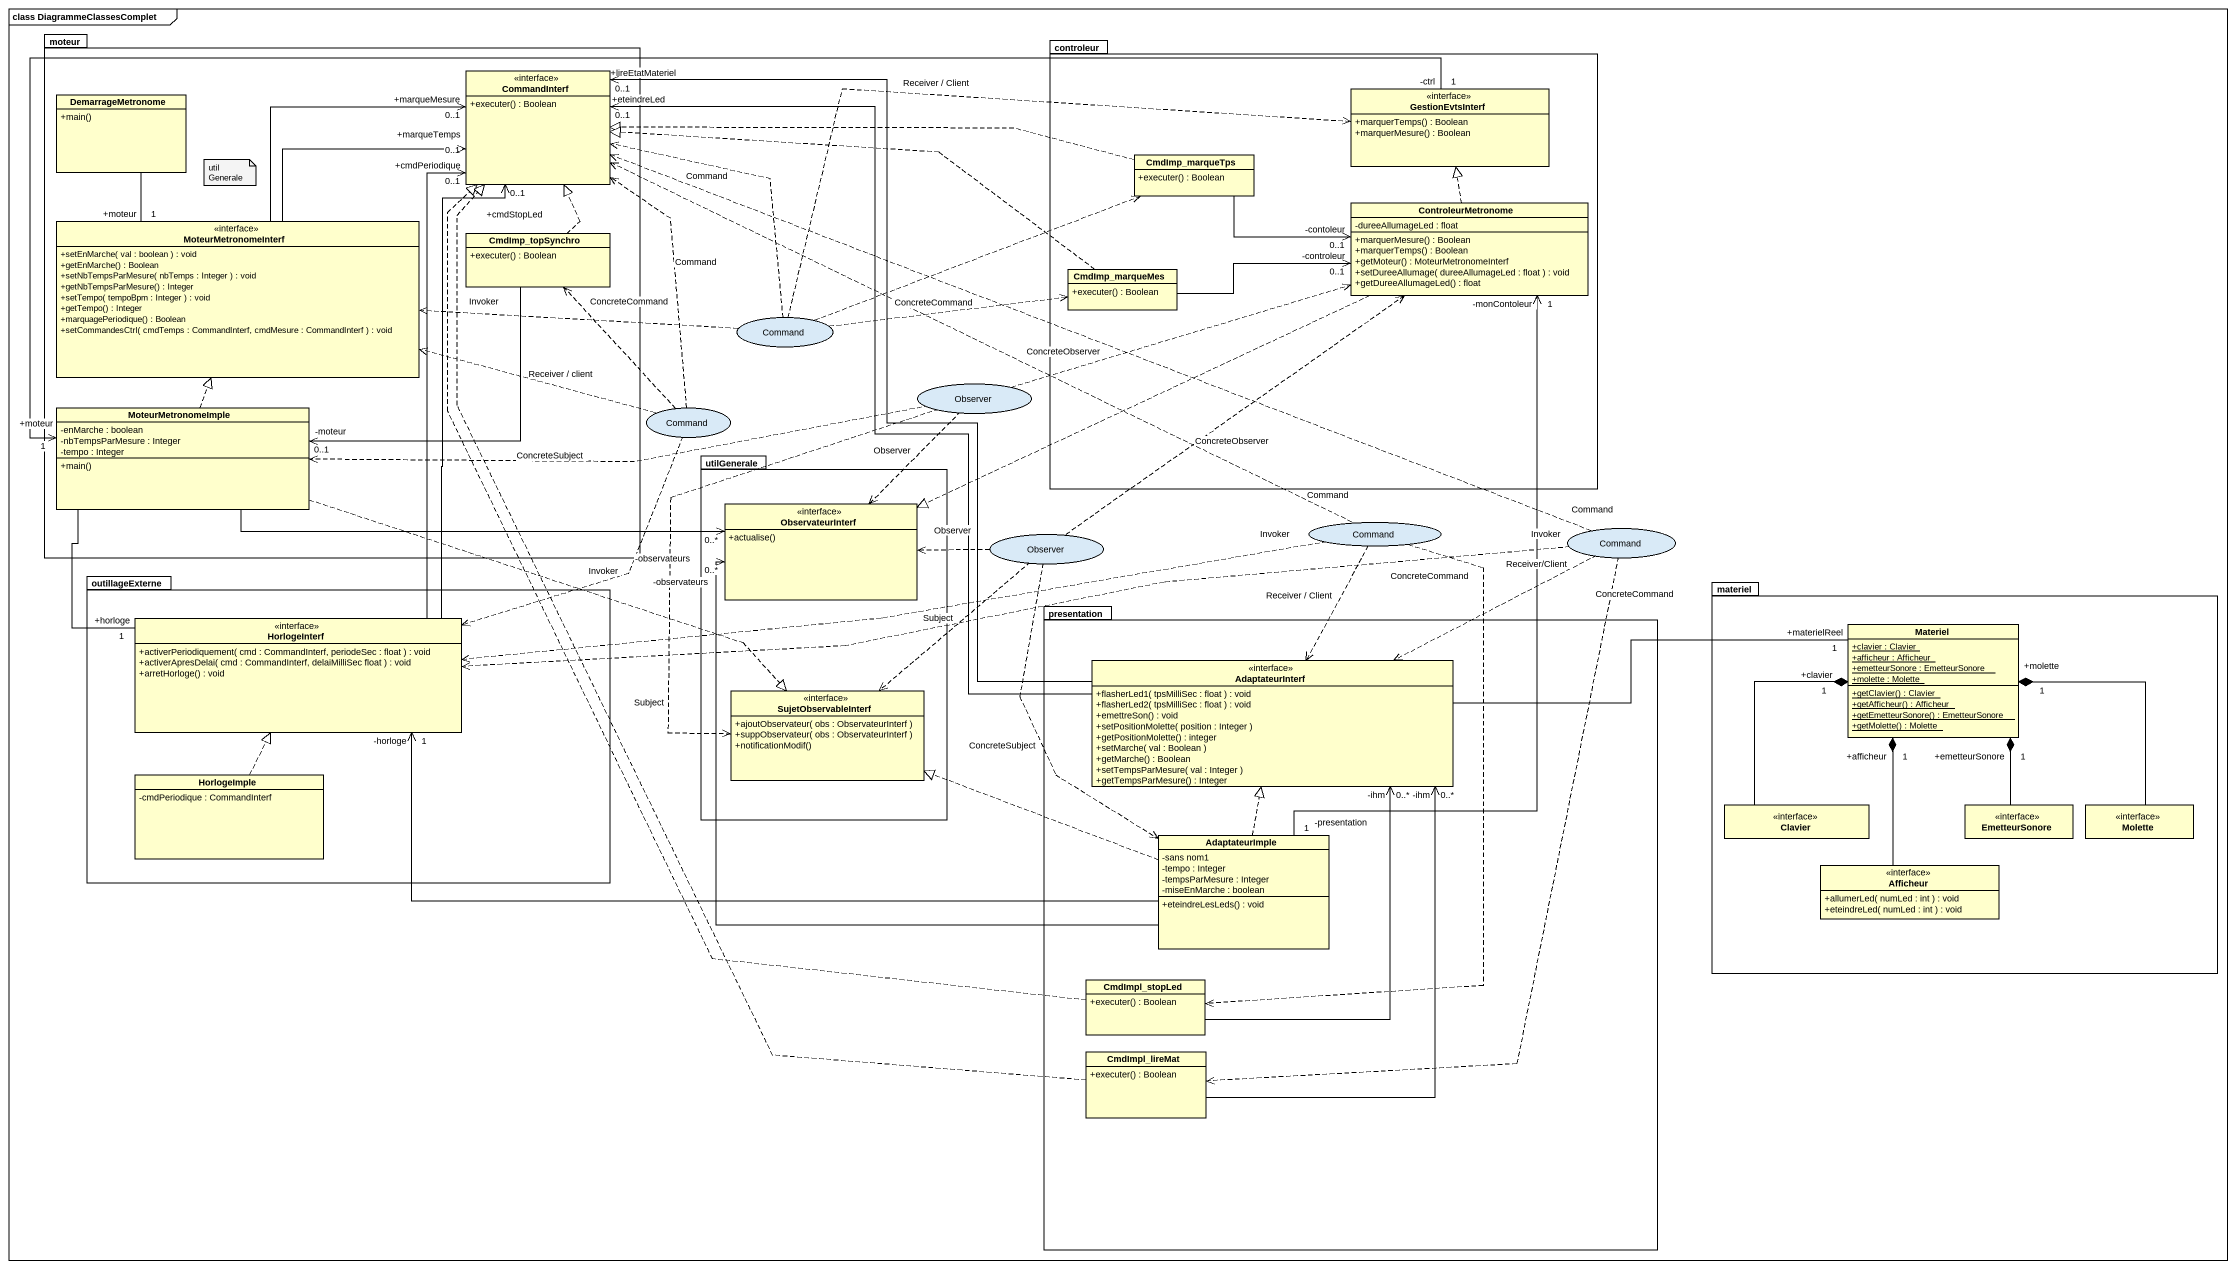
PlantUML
@startuml
mainframe class DiagrammeClassesComplet
allowmixing
hide circle
hide empty members
skinparam classAttributeIconSize 0
package moteur {
  interface CommandInterf {
    +executer() : Boolean
  }
  class DemarrageMetronome {
    +main()
  }
  interface MoteurMetronomeInterf {
    +setEnMarche( val : boolean ) : void
    +getEnMarche() : Boolean
    +setNbTempsParMesure( nbTemps : Integer ) : void
    +getNbTempsParMesure() : Integer
    +setTempo( tempoBpm : Integer ) : void
    +getTempo() : Integer
    +marquagePeriodique() : Boolean
    +setCommandesCtrl( cmdTemps : CommandInterf, cmdMesure : CommandInterf ) : void
  }
  class CmdImp_topSynchro {
    +executer() : Boolean
  }
  class MoteurMetronomeImple {
    -enMarche : boolean
    -nbTempsParMesure : Integer
    -tempo : Integer
    +main()
  }
}
package controleur {
  interface GestionEvtsInterf {
    +marquerTemps() : Boolean
    +marquerMesure() : Boolean
  }
  class CmdImp_marqueTps {
    +executer() : Boolean
  }
  class ControleurMetronome {
    -dureeAllumageLed : float
    +marquerMesure() : Boolean
    +marquerTemps() : Boolean
    +getMoteur() : MoteurMetronomeInterf
    +setDureeAllumage( dureeAllumageLed : float ) : void
    +getDureeAllumageLed() : float
  }
  class CmdImp_marqueMes {
    +executer() : Boolean
  }
}
usecase Command
usecase Observer
usecase "Command" as Command_2
package utilGenerale {
  interface ObservateurInterf {
    +actualise()
  }
  interface SujetObservableInterf {
    +ajoutObservateur( obs : ObservateurInterf )
    +suppObservateur( obs : ObservateurInterf )
    +notificationModif()
  }
}
usecase "Observer" as Observer_2
usecase "Command" as Command_3
usecase "Command" as Command_4
package outillageExterne {
  interface HorlogeInterf {
    +activerPeriodiquement( cmd : CommandInterf, periodeSec : float ) : void
    +activerApresDelai( cmd : CommandInterf, delaiMilliSec float ) : void
    +arretHorloge() : void
  }
  class HorlogeImple {
    -cmdPeriodique : CommandInterf
  }
}
package materiel {
  class Materiel {
    {static} +clavier : Clavier
    {static} +afficheur : Afficheur
    {static} +emetteurSonore : EmetteurSonore
    {static} +molette : Molette
    {static} +getClavier() : Clavier
    {static} +getAfficheur() : Afficheur
    {static} +getEmetteurSonore() : EmetteurSonore
    {static} +getMolette() : Molette
  }
  interface Clavier
  interface EmetteurSonore
  interface Molette
  interface Afficheur {
    +allumerLed( numLed : int ) : void
    +eteindreLed( numLed : int ) : void
  }
}
package presentation {
  interface AdaptateurInterf {
    +flasherLed1( tpsMilliSec : float ) : void
    +flasherLed2( tpsMilliSec : float ) : void
    +emettreSon() : void
    +setPositionMolette( position : Integer )
    +getPositionMolette() : integer
    +setMarche( val : Boolean )
    +getMarche() : Boolean
    +setTempsParMesure( val : Integer )
    +getTempsParMesure() : Integer
  }
  class AdaptateurImple {
    -sans nom1
    -tempo : Integer
    -tempsParMesure : Integer
    -miseEnMarche : boolean
    +eteindreLesLeds() : void
  }
  class CmdImpl_stopLed {
    +executer() : Boolean
  }
  class CmdImpl_lireMat {
    +executer() : Boolean
  }
}
DemarrageMetronome -- "1\n+moteur" MoteurMetronomeInterf
GestionEvtsInterf "-ctrl\n1" -left-> "+moteur\n1" MoteurMetronomeImple
CmdImp_marqueTps .left.|> CommandInterf
CmdImp_marqueTps -right-> "0..1\n-contoleur" ControleurMetronome
MoteurMetronomeInterf -right-> "0..1\n+marqueTemps" CommandInterf
MoteurMetronomeInterf -right-> "0..1\n+marqueMesure" CommandInterf
CmdImp_topSynchro .up.|> CommandInterf
CmdImp_topSynchro -left-> "0..1\n-moteur" MoteurMetronomeImple
ControleurMetronome .up.|> GestionEvtsInterf
ControleurMetronome .left.|> ObservateurInterf
CmdImp_marqueMes .left.|> CommandInterf
CmdImp_marqueMes -right-> "0..1\n-controleur" ControleurMetronome
Command .up.> CommandInterf : Command
Command .right.> GestionEvtsInterf : Receiver / Client
Command .right.> CmdImp_marqueTps : ConcreteCommand
Command .left.> MoteurMetronomeInterf : Invoker
Command .right.> CmdImp_marqueMes
Observer .right.> ControleurMetronome : ConcreteObserver
Observer .left.> MoteurMetronomeImple : ConcreteSubject
Observer ..> ObservateurInterf : Observer
Observer ..> SujetObservableInterf : Subject
MoteurMetronomeImple .up.|> MoteurMetronomeInterf
MoteurMetronomeImple -right-> "0..*\n-observateurs" ObservateurInterf
MoteurMetronomeImple -- "1\n+horloge" HorlogeInterf
MoteurMetronomeImple .right.|> SujetObservableInterf
Command_2 .up.> CommandInterf : Command
Command_2 .left.> MoteurMetronomeInterf : Receiver / client
Command_2 .up.> CmdImp_topSynchro : ConcreteCommand
Command_2 ..> HorlogeInterf : Invoker
Observer_2 .up.> ControleurMetronome : ConcreteObserver
Observer_2 .left.> ObservateurInterf : Observer
Observer_2 ..> SujetObservableInterf : Subject
Observer_2 ..> AdaptateurImple : ConcreteSubject
Command_3 .left.> CommandInterf : Command
Command_3 .left.> HorlogeInterf : Invoker
Command_3 ..> AdaptateurInterf : Receiver / Client
Command_3 ..> CmdImpl_stopLed : ConcreteCommand
Command_4 .left.> CommandInterf : Command
Command_4 .left.> HorlogeInterf : Invoker
Command_4 .left.> AdaptateurInterf : Receiver/Client
Command_4 ..> CmdImpl_lireMat : ConcreteCommand
HorlogeInterf -up-> "0..1\n+cmdPeriodique" CommandInterf
HorlogeInterf -up-> "0..1\n+cmdStopLed" CommandInterf
Materiel "1\n+clavier" *-- Clavier
Materiel "1\n+emetteurSonore" *-- EmetteurSonore
Materiel "1\n+molette" *-- Molette
Materiel "1\n+afficheur" *-- Afficheur
AdaptateurInterf -up-> "+eteindreLed\n0..1" CommandInterf
AdaptateurInterf -up-> "0..1\n+lireEtatMateriel" CommandInterf
AdaptateurInterf -right- "1\n+materielReel" Materiel
HorlogeImple .up.|> HorlogeInterf
AdaptateurImple "-presentation\n1" -up-> "-monContoleur\n1" ControleurMetronome
AdaptateurImple -up-> "0..*\n-observateurs" ObservateurInterf
AdaptateurImple -left-> "-horloge\n1" HorlogeInterf
AdaptateurImple .up.|> AdaptateurInterf
AdaptateurImple .left.|> SujetObservableInterf
CmdImpl_stopLed .up.|> CommandInterf
CmdImpl_stopLed -up-> "0..*\n-ihm" AdaptateurInterf
CmdImpl_lireMat .up.|> CommandInterf
CmdImpl_lireMat -up-> "0..*\n-ihm" AdaptateurInterf
note as N1
  utilGenerale
end note
@enduml
